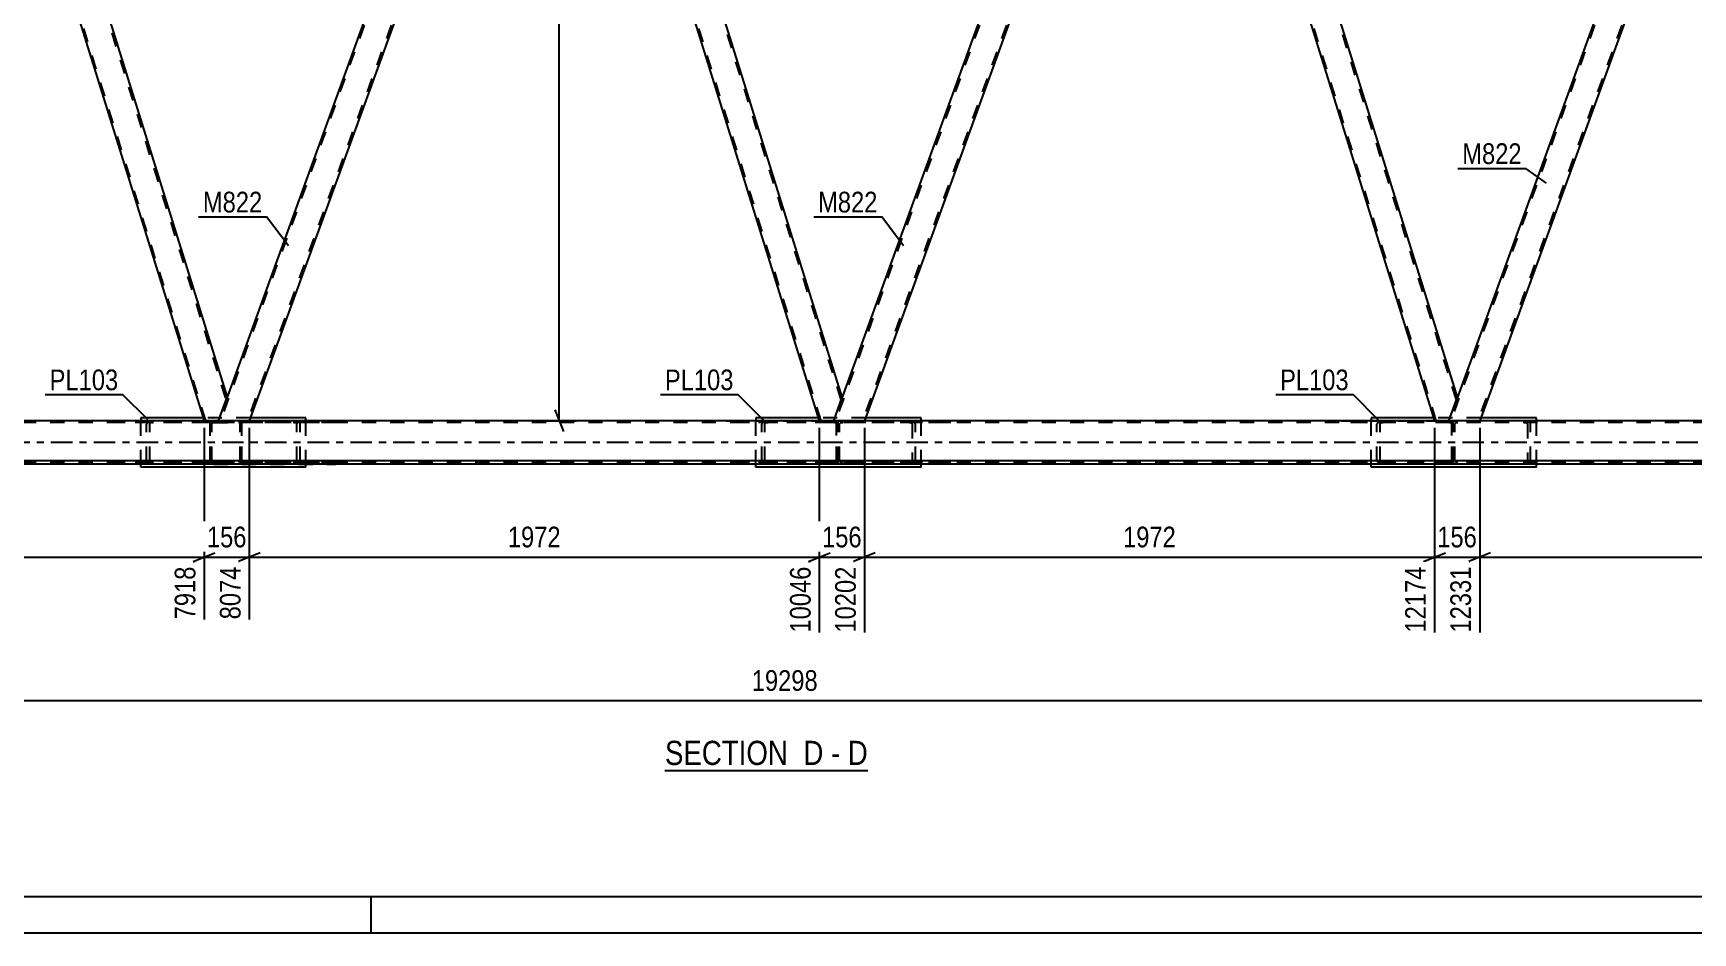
# Model space of a CAD drawing. Header units: millimetres. Extents: x -857 to 332, y -866 to -25.
# Drawn here: x -554.4 to -324.7, y -866.1 to -741.6 of the extents above; entities that cross this region are included whole.
import ezdxf

# ---------------------------------------------------------------- set-up
doc = ezdxf.new("R2010")
doc.units = ezdxf.units.MM
doc.linetypes.add('DXK_LINE_DOT2', pattern=[3.9198, 1.9599, -1.9599])
doc.linetypes.add('DXK_LINE_DOT3', pattern=[5.9187, 2.979, -0.9799, 0.9799, -0.9799])
doc.styles.add('Arial Narrow', font='ARIALN.TTF', dxfattribs={"height": 0.2})

# ---------------------------------------------------------------- blocks, each defined once
blk = doc.blocks.new('Unknown-570388934-1134')
at = {"color": 5, "linetype": 'Continuous'}
for p, q in [((-851.65, -861.05), (327.35, -861.05)), ((-507.65, -866.05), (-507.65, -861.05)), ((-856.65, -866.05), (332.35, -866.05))]:
    blk.add_line(p, q, dxfattribs=at)
blk = doc.blocks.new('Unknown-570388934-14 - 6647')
at = {"color": 6, "linetype": 'Continuous'}
blk.add_line((-466.98, -843.59), (-438.91, -843.59), dxfattribs=at)
at = {"color": 0, "linetype": 'Continuous'}
blk.add_wipeout([(-448.87, -842.84), (-448.87, -839.34), (-466.98, -839.34), (-466.98, -842.84)], dxfattribs=at)
at = {"color": 7, "linetype": 'Continuous', "style": 'Arial Narrow'}
blk.add_text('SECTION ', height=3.34, dxfattribs=at).set_placement((-466.98, -842.84))
at = {"color": 0, "linetype": 'Continuous'}
blk.add_wipeout([(-445.06, -842.84), (-445.06, -839.34), (-447.82, -839.34), (-447.82, -842.84)], dxfattribs=at)
at = {"color": 7, "linetype": 'Continuous', "style": 'Arial Narrow'}
blk.add_text('D', height=3.34, dxfattribs=at).set_placement((-447.82, -842.84))
at = {"color": 0, "linetype": 'Continuous'}
blk.add_wipeout([(-442.73, -842.84), (-442.73, -839.34), (-444.01, -839.34), (-444.01, -842.84)], dxfattribs=at)
at = {"color": 7, "linetype": 'Continuous', "style": 'Arial Narrow'}
blk.add_text('-', height=3.34, dxfattribs=at).set_placement((-444.01, -842.84))
at = {"color": 0, "linetype": 'Continuous'}
blk.add_wipeout([(-438.91, -842.84), (-438.91, -839.34), (-441.68, -839.34), (-441.68, -842.84)], dxfattribs=at)
at = {"color": 7, "linetype": 'Continuous', "style": 'Arial Narrow'}
blk.add_text('D', height=3.34, dxfattribs=at).set_placement((-441.68, -842.84))
blk = doc.blocks.new('Part-570388934-7159 - 6647')
at = {"color": 2, "linetype": 'Continuous'}
for p, q in [((-445.75, -794.83), (-454.39, -794.83)), ((-454.39, -794.83), (-454.39, -795.23)), ((-431.53, -794.83), (-439.23, -794.83)), ((-431.53, -795.23), (-431.53, -794.83)), ((-454.39, -801.63), (-454.39, -801.23)), ((-431.53, -801.63), (-431.53, -801.23)), ((-431.53, -801.63), (-454.39, -801.63))]:
    blk.add_line(p, q, dxfattribs=at)
at = {"color": 7, "linetype": 'DXK_LINE_DOT2'}
for p, q in [((-454.39, -801.23), (-454.39, -795.23)), ((-439.23, -794.83), (-445.75, -794.83)), ((-431.53, -801.23), (-431.53, -795.23))]:
    blk.add_line(p, q, dxfattribs=at)
blk = doc.blocks.new('Part-570388934-6711 - 6647')
at = {"color": 2, "linetype": 'Continuous'}
for p, q in [((-126.82, -795.23), (-804.16, -795.23)), ((-126.82, -801.23), (-804.16, -801.23))]:
    blk.add_line(p, q, dxfattribs=at)
at = {"color": 7, "linetype": 'DXK_LINE_DOT2'}
for p, q in [((-122.82, -795.47), (-804.16, -795.47)), ((-122.82, -800.99), (-804.16, -800.99))]:
    blk.add_line(p, q, dxfattribs=at)
at = {"color": 7, "linetype": 'DXK_LINE_DOT3'}
blk.add_line((-122.82, -798.23), (-804.16, -798.23), dxfattribs=at)
blk = doc.blocks.new('Part-570388934-6950 - 6647')
at = {"color": 7, "linetype": 'DXK_LINE_DOT2'}
for p, q in [((-399.33, -674.23), (-443.37, -795.23)), ((-395.59, -674.23), (-439.63, -795.23)), ((-395.33, -674.23), (-396.88, -678.48)), ((-442.45, -791.98), (-443.63, -795.23)), ((-439.37, -795.23), (-443.63, -795.23))]:
    blk.add_line(p, q, dxfattribs=at)
at = {"color": 2, "linetype": 'Continuous'}
for p, q in [((-399.59, -674.23), (-442.45, -791.98)), ((-399.59, -674.23), (-395.33, -674.23)), ((-396.88, -678.48), (-439.37, -795.23))]:
    blk.add_line(p, q, dxfattribs=at)
blk = doc.blocks.new('Part-570388934-6965 - 6647')
at = {"color": 2, "linetype": 'Continuous'}
for p, q in [((-480.47, -674.23), (-482.01, -678.48)), ((-479.15, -674.23), (-480.47, -674.23)), ((-442.45, -791.98), (-479.15, -674.23)), ((-482.01, -678.48), (-445.62, -795.23)), ((-443.63, -795.23), (-442.45, -791.98))]:
    blk.add_line(p, q, dxfattribs=at)
at = {"color": 7, "linetype": 'DXK_LINE_DOT2'}
for p, q in [((-442.58, -792.35), (-479.4, -674.23)), ((-445.37, -795.23), (-481.88, -678.11)), ((-442.45, -791.98), (-442.72, -792.72)), ((-445.62, -795.23), (-443.63, -795.23))]:
    blk.add_line(p, q, dxfattribs=at)
blk = doc.blocks.new('Part-570388934-6984 - 6647')
at = {"color": 2, "linetype": 'Continuous'}
for p, q in [((-395.33, -674.23), (-396.88, -678.48)), ((-394.01, -674.23), (-395.33, -674.23)), ((-357.31, -791.98), (-394.01, -674.23)), ((-396.88, -678.48), (-360.49, -795.23)), ((-358.49, -795.23), (-357.31, -791.98))]:
    blk.add_line(p, q, dxfattribs=at)
at = {"color": 7, "linetype": 'DXK_LINE_DOT2'}
for p, q in [((-357.45, -792.35), (-394.27, -674.23)), ((-360.24, -795.23), (-396.74, -678.11)), ((-357.31, -791.98), (-357.58, -792.72)), ((-360.49, -795.23), (-358.49, -795.23))]:
    blk.add_line(p, q, dxfattribs=at)
blk = doc.blocks.new('Part-570388934-6994 - 6647')
at = {"color": 2, "linetype": 'Continuous'}
for p, q in [((-360.61, -794.83), (-369.25, -794.83)), ((-369.25, -794.83), (-369.25, -795.23)), ((-346.39, -794.83), (-354.09, -794.83)), ((-346.39, -795.23), (-346.39, -794.83)), ((-369.25, -801.63), (-369.25, -801.23)), ((-346.39, -801.63), (-346.39, -801.23)), ((-346.39, -801.63), (-369.25, -801.63))]:
    blk.add_line(p, q, dxfattribs=at)
at = {"color": 7, "linetype": 'DXK_LINE_DOT2'}
for p, q in [((-369.25, -801.23), (-369.25, -795.23)), ((-354.09, -794.83), (-360.61, -794.83)), ((-346.39, -801.23), (-346.39, -795.23))]:
    blk.add_line(p, q, dxfattribs=at)
blk = doc.blocks.new('Part-570388934-7012 - 6647')
at = {"color": 7, "linetype": 'DXK_LINE_DOT2'}
for p, q in [((-484.47, -674.23), (-528.51, -795.23)), ((-480.72, -674.23), (-524.76, -795.23)), ((-480.47, -674.23), (-482.01, -678.48)), ((-527.58, -791.98), (-528.76, -795.23)), ((-524.51, -795.23), (-528.76, -795.23))]:
    blk.add_line(p, q, dxfattribs=at)
at = {"color": 2, "linetype": 'Continuous'}
for p, q in [((-484.72, -674.23), (-527.58, -791.98)), ((-484.72, -674.23), (-480.47, -674.23)), ((-482.01, -678.48), (-524.51, -795.23))]:
    blk.add_line(p, q, dxfattribs=at)
blk = doc.blocks.new('Part-570388934-7034 - 6647')
at = {"color": 7, "linetype": 'DXK_LINE_DOT2'}
for p, q in [((-358.05, -795.52), (-358.11, -795.71)), ((-358.11, -800.75), (-358.11, -795.71)), ((-357.68, -795.71), (-357.64, -795.62)), ((-357.68, -800.75), (-357.68, -795.71)), ((-357.24, -795.23), (-357.57, -795.26)), ((-357.41, -795.49), (-357.24, -795.47)), ((-342.3, -795.23), (-357.24, -795.23)), ((-342.3, -795.47), (-357.24, -795.47)), ((-347.73, -795.26), (-348.07, -795.23)), ((-348.07, -795.47), (-347.9, -795.49)), ((-347.66, -795.62), (-347.63, -795.71)), ((-347.63, -795.71), (-347.63, -800.75)), ((-347.19, -795.71), (-347.26, -795.52)), ((-347.19, -800.75), (-347.19, -795.71)), ((-358.11, -800.75), (-358.05, -800.93)), ((-357.64, -800.84), (-357.68, -800.75)), ((-357.57, -801.19), (-357.24, -801.23)), ((-357.24, -800.99), (-357.41, -800.97)), ((-342.3, -800.99), (-357.24, -800.99)), ((-342.3, -801.23), (-357.24, -801.23)), ((-347.9, -800.97), (-348.07, -800.99)), ((-348.07, -801.23), (-347.73, -801.19)), ((-347.63, -800.75), (-347.66, -800.84)), ((-347.26, -800.93), (-347.19, -800.75))]:
    blk.add_line(p, q, dxfattribs=at)
for centre, radius, start, end in [((-357.44, -796.07), 0.817, 99.5183, 138.064), ((-357.34, -795.89), 0.409, 99.5183, 138.064), ((-347.97, -795.89), 0.409, 41.9361, 80.4818), ((-347.87, -796.07), 0.817, 41.9361, 80.4818), ((-357.44, -800.38), 0.817, 221.9361, 260.4818), ((-357.34, -800.57), 0.409, 221.9361, 260.4818), ((-347.97, -800.57), 0.409, 279.5183, 318.064), ((-347.87, -800.38), 0.817, 279.5183, 318.064)]:
    blk.add_arc(centre, radius, start, end, dxfattribs=at)
blk = doc.blocks.new('Part-570388934-7040 - 6647')
at = {"color": 7, "linetype": 'DXK_LINE_DOT2'}
for p, q in [((-314.2, -674.23), (-358.24, -795.23)), ((-310.45, -674.23), (-354.49, -795.23)), ((-310.2, -674.23), (-311.74, -678.48)), ((-357.31, -791.98), (-358.49, -795.23)), ((-354.24, -795.23), (-358.49, -795.23))]:
    blk.add_line(p, q, dxfattribs=at)
at = {"color": 2, "linetype": 'Continuous'}
for p, q in [((-314.45, -674.23), (-357.31, -791.98)), ((-314.45, -674.23), (-310.2, -674.23)), ((-311.74, -678.48), (-354.24, -795.23))]:
    blk.add_line(p, q, dxfattribs=at)
blk = doc.blocks.new('Part-570388934-7047 - 6647')
at = {"color": 2, "linetype": 'Continuous'}
for p, q in [((-565.6, -674.23), (-567.15, -678.48)), ((-564.28, -674.23), (-565.6, -674.23)), ((-564.28, -674.23), (-527.58, -791.98)), ((-567.15, -678.48), (-530.76, -795.23)), ((-528.76, -795.23), (-527.58, -791.98))]:
    blk.add_line(p, q, dxfattribs=at)
at = {"color": 7, "linetype": 'DXK_LINE_DOT2'}
for p, q in [((-564.53, -674.23), (-527.72, -792.35)), ((-530.51, -795.23), (-567.01, -678.11)), ((-527.58, -791.98), (-527.85, -792.72)), ((-530.76, -795.23), (-528.76, -795.23))]:
    blk.add_line(p, q, dxfattribs=at)
blk = doc.blocks.new('Part-570388934-7049 - 6647')
at = {"color": 7, "linetype": 'DXK_LINE_DOT2'}
for p, q in [((-373.34, -795.23), (-358.41, -795.23)), ((-358.41, -795.47), (-373.34, -795.47)), ((-368.39, -795.52), (-368.45, -795.71)), ((-368.45, -800.75), (-368.45, -795.71)), ((-368.02, -795.71), (-367.98, -795.62)), ((-368.02, -800.75), (-368.02, -795.71)), ((-367.58, -795.23), (-367.91, -795.26)), ((-367.75, -795.49), (-367.58, -795.47)), ((-358.41, -795.23), (-358.11, -795.26)), ((-358.41, -795.47), (-358.24, -795.49)), ((-358.24, -795.49), (-358.1, -795.54)), ((-358.11, -801.19), (-358.11, -795.26)), ((-358.09, -795.26), (-358.11, -795.26)), ((-358.1, -800.92), (-358.1, -795.54)), ((-358.1, -795.54), (-358.06, -795.62)), ((-357.95, -795.37), (-358.09, -795.26)), ((-358.06, -795.62), (-358.04, -795.71)), ((-358.04, -800.75), (-358.04, -795.71)), ((-357.86, -795.52), (-357.95, -795.37)), ((-357.82, -795.71), (-357.86, -795.52)), ((-357.82, -800.75), (-357.82, -795.71)), ((-358.41, -800.99), (-373.34, -800.99)), ((-358.41, -801.23), (-373.34, -801.23)), ((-368.45, -800.75), (-368.39, -800.93)), ((-367.98, -800.84), (-368.02, -800.75)), ((-367.91, -801.19), (-367.58, -801.23)), ((-367.58, -800.99), (-367.75, -800.97)), ((-358.24, -800.97), (-358.41, -800.99)), ((-358.41, -801.23), (-358.11, -801.19)), ((-358.1, -800.92), (-358.24, -800.97)), ((-358.11, -801.19), (-358.09, -801.19)), ((-358.06, -800.84), (-358.1, -800.92)), ((-358.09, -801.19), (-357.95, -801.09)), ((-358.04, -800.75), (-358.06, -800.84)), ((-357.95, -801.09), (-357.86, -800.93)), ((-357.86, -800.93), (-357.82, -800.75))]:
    blk.add_line(p, q, dxfattribs=at)
for centre, radius, start, end in [((-367.78, -796.07), 0.817, 99.5183, 138.064), ((-367.68, -795.89), 0.409, 99.5183, 138.064), ((-367.78, -800.38), 0.817, 221.9361, 260.4818), ((-367.68, -800.57), 0.409, 221.9361, 260.4818)]:
    blk.add_arc(centre, radius, start, end, dxfattribs=at)
blk = doc.blocks.new('Part-570388934-7066 - 6647')
at = {"color": 7, "linetype": 'DXK_LINE_DOT2'}
for p, q in [((-443.18, -795.52), (-443.25, -795.71)), ((-443.25, -800.75), (-443.25, -795.71)), ((-442.81, -795.71), (-442.78, -795.62)), ((-442.81, -800.75), (-442.81, -795.71)), ((-442.37, -795.23), (-442.71, -795.26)), ((-442.54, -795.49), (-442.37, -795.47)), ((-427.44, -795.23), (-442.37, -795.23)), ((-427.44, -795.47), (-442.37, -795.47)), ((-432.87, -795.26), (-433.2, -795.23)), ((-433.2, -795.47), (-433.03, -795.49)), ((-432.8, -795.62), (-432.77, -795.71)), ((-432.77, -795.71), (-432.77, -800.75)), ((-432.33, -795.71), (-432.39, -795.52)), ((-432.33, -800.75), (-432.33, -795.71)), ((-443.25, -800.75), (-443.18, -800.93)), ((-442.78, -800.84), (-442.81, -800.75)), ((-442.71, -801.19), (-442.37, -801.23)), ((-442.37, -800.99), (-442.54, -800.97)), ((-427.44, -800.99), (-442.37, -800.99)), ((-427.44, -801.23), (-442.37, -801.23)), ((-433.03, -800.97), (-433.2, -800.99)), ((-433.2, -801.23), (-432.87, -801.19)), ((-432.77, -800.75), (-432.8, -800.84)), ((-432.39, -800.93), (-432.33, -800.75))]:
    blk.add_line(p, q, dxfattribs=at)
for centre, radius, start, end in [((-442.57, -796.07), 0.817, 99.5183, 138.064), ((-442.47, -795.89), 0.409, 99.5183, 138.064), ((-433.1, -795.89), 0.409, 41.9361, 80.4818), ((-433, -796.07), 0.817, 41.9361, 80.4818), ((-442.57, -800.38), 0.817, 221.9361, 260.4818), ((-442.47, -800.57), 0.409, 221.9361, 260.4818), ((-433.1, -800.57), 0.409, 279.5183, 318.064), ((-433, -800.38), 0.817, 279.5183, 318.064)]:
    blk.add_arc(centre, radius, start, end, dxfattribs=at)
blk = doc.blocks.new('Part-570388934-7069 - 6647')
at = {"color": 7, "linetype": 'DXK_LINE_DOT2'}
for p, q in [((-529.88, -795.53), (-529.92, -795.71)), ((-529.92, -800.75), (-529.92, -795.71)), ((-529.68, -795.71), (-529.66, -795.62)), ((-529.68, -800.75), (-529.68, -795.71)), ((-529.66, -795.62), (-529.61, -795.54)), ((-529.44, -795.23), (-529.62, -795.27)), ((-529.61, -795.54), (-529.53, -795.49)), ((-529.53, -795.49), (-529.44, -795.47)), ((-529.44, -795.23), (-526, -795.23)), ((-529.44, -795.47), (-526, -795.47)), ((-525.81, -795.27), (-526, -795.23)), ((-526, -795.47), (-525.9, -795.49)), ((-525.9, -795.49), (-525.83, -795.54)), ((-525.83, -795.54), (-525.77, -795.62)), ((-525.77, -795.62), (-525.76, -795.71)), ((-525.76, -800.75), (-525.76, -795.71)), ((-525.52, -795.71), (-525.55, -795.53)), ((-525.52, -800.75), (-525.52, -795.71)), ((-529.92, -800.75), (-529.88, -800.94)), ((-529.66, -800.84), (-529.68, -800.75)), ((-529.61, -800.92), (-529.66, -800.84)), ((-529.62, -801.2), (-529.44, -801.23)), ((-529.53, -800.97), (-529.61, -800.92)), ((-529.44, -800.99), (-529.53, -800.97)), ((-529.44, -800.99), (-526, -800.99)), ((-529.44, -801.23), (-526, -801.23)), ((-525.9, -800.97), (-526, -800.99)), ((-526, -801.23), (-525.81, -801.2)), ((-525.83, -800.92), (-525.9, -800.97)), ((-525.77, -800.84), (-525.83, -800.92)), ((-525.76, -800.75), (-525.77, -800.84)), ((-525.55, -800.94), (-525.52, -800.75))]:
    blk.add_line(p, q, dxfattribs=at)
for centre, start, end in [((-529.44, -795.71), 112.5001, 157.5001), ((-526, -795.71), 22.5001, 67.5001), ((-529.44, -800.75), 202.5001, 247.5001), ((-526, -800.75), 292.5001, 337.5001)]:
    blk.add_arc(centre, 0.48, start, end, dxfattribs=at)
blk = doc.blocks.new('Part-570388934-7154 - 6647')
at = {"color": 2, "linetype": 'Continuous'}
for p, q in [((-530.88, -794.83), (-539.52, -794.83)), ((-539.52, -794.83), (-539.52, -795.23)), ((-516.66, -794.83), (-524.36, -794.83)), ((-516.66, -795.23), (-516.66, -794.83)), ((-539.52, -801.63), (-539.52, -801.23)), ((-516.66, -801.63), (-516.66, -801.23)), ((-516.66, -801.63), (-539.52, -801.63))]:
    blk.add_line(p, q, dxfattribs=at)
at = {"color": 7, "linetype": 'DXK_LINE_DOT2'}
for p, q in [((-539.52, -801.23), (-539.52, -795.23)), ((-524.36, -794.83), (-530.88, -794.83)), ((-516.66, -801.23), (-516.66, -795.23))]:
    blk.add_line(p, q, dxfattribs=at)
blk = doc.blocks.new('Part-570388934-7213 - 6647')
at = {"color": 7, "linetype": 'DXK_LINE_DOT2'}
for p, q in [((-543.61, -795.23), (-529.92, -795.23)), ((-529.92, -795.47), (-543.61, -795.47)), ((-538.65, -795.52), (-538.72, -795.71)), ((-538.72, -800.75), (-538.72, -795.71)), ((-538.28, -795.71), (-538.25, -795.62)), ((-538.28, -800.75), (-538.28, -795.71)), ((-537.85, -795.23), (-538.18, -795.26)), ((-538.01, -795.49), (-537.85, -795.47)), ((-529.92, -801.23), (-529.92, -795.23)), ((-529.92, -800.99), (-543.61, -800.99)), ((-529.92, -801.23), (-543.61, -801.23)), ((-538.72, -800.75), (-538.65, -800.93)), ((-538.25, -800.84), (-538.28, -800.75)), ((-538.18, -801.19), (-537.85, -801.23)), ((-537.85, -800.99), (-538.01, -800.97))]:
    blk.add_line(p, q, dxfattribs=at)
for centre, radius, start, end in [((-538.05, -796.07), 0.817, 99.5183, 138.064), ((-537.95, -795.89), 0.409, 99.5183, 138.064), ((-538.05, -800.38), 0.817, 221.9361, 260.4818), ((-537.95, -800.57), 0.409, 221.9361, 260.4818)]:
    blk.add_arc(centre, radius, start, end, dxfattribs=at)
blk = doc.blocks.new('Part-570388934-7214 - 6647')
at = {"color": 7, "linetype": 'DXK_LINE_DOT2'}
for p, q in [((-458.48, -795.23), (-443.54, -795.23)), ((-443.54, -795.47), (-458.48, -795.47)), ((-453.52, -795.52), (-453.59, -795.71)), ((-453.59, -800.75), (-453.59, -795.71)), ((-453.15, -795.71), (-453.12, -795.62)), ((-453.15, -800.75), (-453.15, -795.71)), ((-452.71, -795.23), (-453.05, -795.26)), ((-452.88, -795.49), (-452.71, -795.47)), ((-443.54, -795.23), (-443.25, -795.26)), ((-443.54, -795.47), (-443.38, -795.49)), ((-443.38, -795.49), (-443.23, -795.54)), ((-443.25, -801.19), (-443.25, -795.26)), ((-443.23, -795.26), (-443.25, -795.26)), ((-443.09, -795.37), (-443.23, -795.26)), ((-443.23, -800.92), (-443.23, -795.54)), ((-443.23, -795.54), (-443.19, -795.62)), ((-443.19, -795.62), (-443.18, -795.71)), ((-443.18, -800.75), (-443.18, -795.71)), ((-442.99, -795.52), (-443.09, -795.37)), ((-442.96, -795.71), (-442.99, -795.52)), ((-442.96, -800.75), (-442.96, -795.71)), ((-443.54, -800.99), (-458.48, -800.99)), ((-443.54, -801.23), (-458.48, -801.23)), ((-453.59, -800.75), (-453.52, -800.93)), ((-453.12, -800.84), (-453.15, -800.75)), ((-453.05, -801.19), (-452.71, -801.23)), ((-452.71, -800.99), (-452.88, -800.97)), ((-443.38, -800.97), (-443.54, -800.99)), ((-443.54, -801.23), (-443.25, -801.19)), ((-443.23, -800.92), (-443.38, -800.97)), ((-443.25, -801.19), (-443.23, -801.19)), ((-443.19, -800.84), (-443.23, -800.92)), ((-443.23, -801.19), (-443.09, -801.09)), ((-443.18, -800.75), (-443.19, -800.84)), ((-443.09, -801.09), (-442.99, -800.93)), ((-442.99, -800.93), (-442.96, -800.75))]:
    blk.add_line(p, q, dxfattribs=at)
for centre, radius, start, end in [((-452.91, -796.07), 0.817, 99.5183, 138.064), ((-452.81, -795.89), 0.409, 99.5183, 138.064), ((-452.91, -800.38), 0.817, 221.9361, 260.4818), ((-452.81, -800.57), 0.409, 221.9361, 260.4818)]:
    blk.add_arc(centre, radius, start, end, dxfattribs=at)
blk = doc.blocks.new('Part-570388934-7219 - 6647')
at = {"color": 7, "linetype": 'DXK_LINE_DOT2'}
for p, q in [((-525.52, -801.23), (-525.52, -795.23)), ((-512.57, -795.23), (-525.52, -795.23)), ((-512.57, -795.47), (-525.52, -795.47)), ((-518, -795.26), (-518.34, -795.23)), ((-518.34, -795.47), (-518.17, -795.49)), ((-517.93, -795.62), (-517.9, -795.71)), ((-517.9, -800.75), (-517.9, -795.71)), ((-517.46, -795.71), (-517.53, -795.52)), ((-517.46, -800.75), (-517.46, -795.71)), ((-512.57, -800.99), (-525.52, -800.99)), ((-525.52, -801.23), (-512.57, -801.23)), ((-518.17, -800.97), (-518.34, -800.99)), ((-518.34, -801.23), (-518, -801.19)), ((-517.9, -800.75), (-517.93, -800.84)), ((-517.53, -800.93), (-517.46, -800.75))]:
    blk.add_line(p, q, dxfattribs=at)
for centre, radius, start, end in [((-518.24, -795.89), 0.409, 41.9361, 80.4818), ((-518.14, -796.07), 0.817, 41.9361, 80.4818), ((-518.24, -800.57), 0.409, 279.5183, 318.064), ((-518.14, -800.38), 0.817, 279.5183, 318.064)]:
    blk.add_arc(centre, radius, start, end, dxfattribs=at)
blk = doc.blocks.new('StraightDimension-570388934-7402 - 6647')
at = {"color": 7, "linetype": 'Continuous'}
for p, q in [((-481.63, -795.23), (-481.63, -674.23)), ((-482.23, -793.73), (-481.03, -796.73)), ((-484.14, -795.23), (-479.23, -795.23))]:
    blk.add_line(p, q, dxfattribs=at)
blk = doc.blocks.new('StraightDimension-570388934-7593 - 6647')
at = {"color": 7, "linetype": 'Continuous'}
for p, q in [((-360.49, -796.23), (-360.49, -824.53)), ((-354.24, -796.23), (-354.24, -824.53)), ((-361.99, -814.69), (-358.99, -813.49)), ((-360.49, -814.09), (-354.24, -814.09)), ((-352.74, -813.49), (-355.74, -814.69))]:
    blk.add_line(p, q, dxfattribs=at)
at = {"color": 0}
blk.add_wipeout([(-354.02, -813.34), (-354.02, -809.14), (-360.71, -809.14), (-360.71, -813.34)], dxfattribs=at)
at = {"color": 0, "linetype": 'Continuous'}
blk.add_wipeout([(-354.84, -814.79), (-359.04, -814.79), (-359.04, -825.13), (-354.84, -825.13)], dxfattribs=at)
at = {"color": 3, "style": 'Arial Narrow'}
blk.add_text('156', height=2.863, dxfattribs=at).set_placement((-360.11, -812.74))
at = {"color": 3, "linetype": 'Continuous', "style": 'Arial Narrow'}
blk.add_text('12331', height=2.863, rotation=90.0002, dxfattribs=at).set_placement((-355.44, -824.53))
blk = doc.blocks.new('StraightDimension-570388934-7389 - 6647')
at = {"color": 7, "linetype": 'Continuous'}
blk.add_line((-817.06, -833.94), (-83.75, -833.94), dxfattribs=at)
at = {"color": 0}
blk.add_wipeout([(-445.23, -833.19), (-445.23, -828.99), (-455.57, -828.99), (-455.57, -833.19)], dxfattribs=at)
at = {"color": 3, "style": 'Arial Narrow'}
blk.add_text('19298', height=2.863, dxfattribs=at).set_placement((-454.97, -832.59))
blk = doc.blocks.new('StraightDimension-570388934-7498 - 6647')
at = {"color": 7, "linetype": 'Continuous'}
for p, q in [((-609.64, -796.23), (-609.64, -822.7)), ((-530.76, -796.23), (-530.76, -822.7)), ((-608.14, -813.49), (-611.14, -814.69)), ((-609.64, -814.09), (-530.76, -814.09)), ((-532.26, -814.69), (-529.26, -813.49))]:
    blk.add_line(p, q, dxfattribs=at)
at = {"color": 0}
blk.add_wipeout([(-565.94, -813.34), (-565.94, -809.14), (-574.45, -809.14), (-574.45, -813.34)], dxfattribs=at)
at = {"color": 0, "linetype": 'Continuous'}
blk.add_wipeout([(-531.36, -814.79), (-535.56, -814.79), (-535.56, -823.3), (-531.36, -823.3)], dxfattribs=at)
at = {"color": 3, "style": 'Arial Narrow'}
blk.add_text('1972', height=2.863, dxfattribs=at).set_placement((-573.85, -812.74))
at = {"color": 3, "linetype": 'Continuous', "style": 'Arial Narrow'}
blk.add_text('7918', height=2.863, rotation=90.0002, dxfattribs=at).set_placement((-531.96, -822.7))
blk = doc.blocks.new('StraightDimension-570388934-7517 - 6647')
at = {"color": 7, "linetype": 'Continuous'}
for p, q in [((-530.76, -796.23), (-530.76, -822.7)), ((-524.51, -796.23), (-524.51, -822.7)), ((-532.26, -814.69), (-529.26, -813.49)), ((-530.76, -814.09), (-524.51, -814.09)), ((-523.01, -813.49), (-526.01, -814.69))]:
    blk.add_line(p, q, dxfattribs=at)
at = {"color": 0}
blk.add_wipeout([(-524.29, -813.34), (-524.29, -809.14), (-530.97, -809.14), (-530.97, -813.34)], dxfattribs=at)
at = {"color": 0, "linetype": 'Continuous'}
blk.add_wipeout([(-525.11, -814.79), (-529.31, -814.79), (-529.31, -823.3), (-525.11, -823.3)], dxfattribs=at)
at = {"color": 3, "style": 'Arial Narrow'}
blk.add_text('156', height=2.863, dxfattribs=at).set_placement((-530.37, -812.74))
at = {"color": 3, "linetype": 'Continuous', "style": 'Arial Narrow'}
blk.add_text('8074', height=2.863, rotation=90.0002, dxfattribs=at).set_placement((-525.71, -822.7))
blk = doc.blocks.new('StraightDimension-570388934-7536 - 6647')
at = {"color": 7, "linetype": 'Continuous'}
for p, q in [((-524.51, -796.23), (-524.51, -822.7)), ((-445.62, -796.23), (-445.62, -824.53)), ((-523.01, -813.49), (-526.01, -814.69)), ((-524.51, -814.09), (-445.62, -814.09)), ((-447.12, -814.69), (-444.12, -813.49))]:
    blk.add_line(p, q, dxfattribs=at)
at = {"color": 0}
blk.add_wipeout([(-480.81, -813.34), (-480.81, -809.14), (-489.32, -809.14), (-489.32, -813.34)], dxfattribs=at)
at = {"color": 0, "linetype": 'Continuous'}
blk.add_wipeout([(-446.22, -814.79), (-450.42, -814.79), (-450.42, -825.13), (-446.22, -825.13)], dxfattribs=at)
at = {"color": 3, "style": 'Arial Narrow'}
blk.add_text('1972', height=2.863, dxfattribs=at).set_placement((-488.72, -812.74))
at = {"color": 3, "linetype": 'Continuous', "style": 'Arial Narrow'}
blk.add_text('10046', height=2.863, rotation=90.0002, dxfattribs=at).set_placement((-446.82, -824.53))
blk = doc.blocks.new('StraightDimension-570388934-7555 - 6647')
at = {"color": 7, "linetype": 'Continuous'}
for p, q in [((-445.62, -796.23), (-445.62, -824.53)), ((-439.37, -796.23), (-439.37, -824.53)), ((-447.12, -814.69), (-444.12, -813.49)), ((-445.62, -814.09), (-439.37, -814.09)), ((-437.87, -813.49), (-440.87, -814.69))]:
    blk.add_line(p, q, dxfattribs=at)
at = {"color": 0}
blk.add_wipeout([(-439.16, -813.34), (-439.16, -809.14), (-445.84, -809.14), (-445.84, -813.34)], dxfattribs=at)
at = {"color": 0, "linetype": 'Continuous'}
blk.add_wipeout([(-439.97, -814.79), (-444.17, -814.79), (-444.17, -825.13), (-439.97, -825.13)], dxfattribs=at)
at = {"color": 3, "style": 'Arial Narrow'}
blk.add_text('156', height=2.863, dxfattribs=at).set_placement((-445.24, -812.74))
at = {"color": 3, "linetype": 'Continuous', "style": 'Arial Narrow'}
blk.add_text('10202', height=2.863, rotation=90.0002, dxfattribs=at).set_placement((-440.57, -824.53))
blk = doc.blocks.new('StraightDimension-570388934-7574 - 6647')
at = {"color": 7, "linetype": 'Continuous'}
for p, q in [((-439.37, -796.23), (-439.37, -824.53)), ((-360.49, -796.23), (-360.49, -824.53)), ((-437.87, -813.49), (-440.87, -814.69)), ((-439.37, -814.09), (-360.49, -814.09)), ((-361.99, -814.69), (-358.99, -813.49))]:
    blk.add_line(p, q, dxfattribs=at)
at = {"color": 0}
blk.add_wipeout([(-395.67, -813.34), (-395.67, -809.14), (-404.19, -809.14), (-404.19, -813.34)], dxfattribs=at)
at = {"color": 0, "linetype": 'Continuous'}
blk.add_wipeout([(-361.09, -814.79), (-365.29, -814.79), (-365.29, -825.13), (-361.09, -825.13)], dxfattribs=at)
at = {"color": 3, "style": 'Arial Narrow'}
blk.add_text('1972', height=2.863, dxfattribs=at).set_placement((-403.59, -812.74))
at = {"color": 3, "linetype": 'Continuous', "style": 'Arial Narrow'}
blk.add_text('12174', height=2.863, rotation=90.0002, dxfattribs=at).set_placement((-361.69, -824.53))
blk = doc.blocks.new('StraightDimension-570388934-7612 - 6647')
at = {"color": 7, "linetype": 'Continuous'}
for p, q in [((-354.24, -796.23), (-354.24, -824.53)), ((-275.35, -796.23), (-275.35, -824.53)), ((-352.74, -813.49), (-355.74, -814.69)), ((-354.24, -814.09), (-275.35, -814.09)), ((-276.85, -814.69), (-273.85, -813.49))]:
    blk.add_line(p, q, dxfattribs=at)
at = {"color": 0}
blk.add_wipeout([(-310.54, -813.34), (-310.54, -809.14), (-319.05, -809.14), (-319.05, -813.34)], dxfattribs=at)
at = {"color": 0, "linetype": 'Continuous'}
blk.add_wipeout([(-275.95, -814.79), (-280.15, -814.79), (-280.15, -825.13), (-275.95, -825.13)], dxfattribs=at)
at = {"color": 3, "style": 'Arial Narrow'}
blk.add_text('1972', height=2.863, dxfattribs=at).set_placement((-318.45, -812.74))
at = {"color": 3, "linetype": 'Continuous', "style": 'Arial Narrow'}
blk.add_text('14303', height=2.863, rotation=90.0002, dxfattribs=at).set_placement((-276.55, -824.53))
blk = doc.blocks.new('StraightDimension-570388934-8194 - 6647')
at = {"color": 7, "linetype": 'Continuous'}
blk.add_line((-718.63, -800.71), (-206.91, -800.71), dxfattribs=at)
blk = doc.blocks.new('Mark-570388934-6990 - 6647')
at = {"color": 0}
blk.add_wipeout([(-372.36, -791.01), (-372.36, -788.01), (-381.86, -788.01), (-381.86, -791.01)], dxfattribs=at)
blk.add_wipeout([(-372.36, -791.01), (-372.36, -788.01), (-381.86, -788.01), (-381.86, -791.01)], dxfattribs=at)
at = {"color": 30, "linetype": 'Continuous'}
for p in [(-382.46, -791.61), (-368.22, -795.15)]:
    blk.add_line(p, (-371.76, -791.61), dxfattribs=at)
at = {"color": 3, "style": 'Arial Narrow'}
blk.add_text('PL103', height=2.863, dxfattribs=at).set_placement((-381.86, -791.01))
blk = doc.blocks.new('Mark-570388934-6946 - 6647')
at = {"color": 0}
blk.add_wipeout([(-437.57, -766.42), (-437.57, -763.42), (-445.79, -763.42), (-445.79, -766.42)], dxfattribs=at)
blk.add_wipeout([(-437.57, -766.42), (-437.57, -763.42), (-445.79, -763.42), (-445.79, -766.42)], dxfattribs=at)
at = {"color": 30, "linetype": 'Continuous'}
for p in [(-446.39, -767.02), (-433.96, -771.02)]:
    blk.add_line(p, (-436.97, -767.02), dxfattribs=at)
at = {"color": 3, "style": 'Arial Narrow'}
blk.add_text('M822', height=2.863, dxfattribs=at).set_placement((-445.79, -766.42))
blk = doc.blocks.new('Mark-570388934-7008 - 6647')
at = {"color": 0}
blk.add_wipeout([(-522.7, -766.42), (-522.7, -763.42), (-530.92, -763.42), (-530.92, -766.42)], dxfattribs=at)
blk.add_wipeout([(-522.7, -766.42), (-522.7, -763.42), (-530.92, -763.42), (-530.92, -766.42)], dxfattribs=at)
at = {"color": 30, "linetype": 'Continuous'}
for p in [(-531.52, -767.02), (-519.09, -771.02)]:
    blk.add_line(p, (-522.1, -767.02), dxfattribs=at)
at = {"color": 3, "style": 'Arial Narrow'}
blk.add_text('M822', height=2.863, dxfattribs=at).set_placement((-530.92, -766.42))
blk = doc.blocks.new('Mark-570388934-7036 - 6647')
at = {"color": 0}
blk.add_wipeout([(-348.43, -759.72), (-348.43, -756.72), (-356.65, -756.72), (-356.65, -759.72)], dxfattribs=at)
blk.add_wipeout([(-348.43, -759.72), (-348.43, -756.72), (-356.65, -756.72), (-356.65, -759.72)], dxfattribs=at)
at = {"color": 30, "linetype": 'Continuous'}
for p in [(-357.25, -760.32), (-344.98, -762.37)]:
    blk.add_line(p, (-347.83, -760.32), dxfattribs=at)
at = {"color": 3, "style": 'Arial Narrow'}
blk.add_text('M822', height=2.863, dxfattribs=at).set_placement((-356.65, -759.72))
blk = doc.blocks.new('Mark-570388934-7150 - 6647')
at = {"color": 0}
blk.add_wipeout([(-542.63, -791.01), (-542.63, -788.01), (-552.13, -788.01), (-552.13, -791.01)], dxfattribs=at)
blk.add_wipeout([(-542.63, -791.01), (-542.63, -788.01), (-552.13, -788.01), (-552.13, -791.01)], dxfattribs=at)
at = {"color": 30, "linetype": 'Continuous'}
for p in [(-552.73, -791.61), (-538.56, -795.05)]:
    blk.add_line(p, (-542.03, -791.61), dxfattribs=at)
at = {"color": 3, "style": 'Arial Narrow'}
blk.add_text('PL103', height=2.863, dxfattribs=at).set_placement((-552.13, -791.01))
blk = doc.blocks.new('Mark-570388934-7155 - 6647')
at = {"color": 0}
blk.add_wipeout([(-457.49, -791.01), (-457.49, -788.01), (-466.99, -788.01), (-466.99, -791.01)], dxfattribs=at)
blk.add_wipeout([(-457.49, -791.01), (-457.49, -788.01), (-466.99, -788.01), (-466.99, -791.01)], dxfattribs=at)
at = {"color": 30, "linetype": 'Continuous'}
for p in [(-467.59, -791.61), (-453.35, -795.15)]:
    blk.add_line(p, (-456.89, -791.61), dxfattribs=at)
at = {"color": 3, "style": 'Arial Narrow'}
blk.add_text('PL103', height=2.863, dxfattribs=at).set_placement((-466.99, -791.01))

msp = doc.modelspace()

# ---------------------------------------------------------------- block references
for name in ['Unknown-570388934-1134', 'Part-570388934-7047 - 6647', 'Part-570388934-7012 - 6647', 'Part-570388934-6965 - 6647', 'Part-570388934-6950 - 6647', 'Part-570388934-6984 - 6647', 'Part-570388934-7040 - 6647', 'Part-570388934-6711 - 6647', 'Part-570388934-7213 - 6647', 'Part-570388934-7154 - 6647', 'Part-570388934-7069 - 6647', 'Part-570388934-7219 - 6647', 'Part-570388934-7214 - 6647', 'Part-570388934-7159 - 6647', 'Part-570388934-7066 - 6647', 'Part-570388934-7049 - 6647', 'Part-570388934-6994 - 6647', 'Part-570388934-7034 - 6647']:
    msp.add_blockref(name, (0, 0))

# ---------------------------------------------------------------- next in the draw order: block references
for name in ['StraightDimension-570388934-7402 - 6647', 'Unknown-570388934-14 - 6647']:
    msp.add_blockref(name, (0, 0))

# ---------------------------------------------------------------- next in the draw order: block references
msp.add_blockref('StraightDimension-570388934-7593 - 6647', (0, 0))

# ---------------------------------------------------------------- next in the draw order: block references
msp.add_blockref('StraightDimension-570388934-7389 - 6647', (0, 0))

# ---------------------------------------------------------------- next in the draw order: block references
for name in ['Mark-570388934-7036 - 6647', 'Mark-570388934-7008 - 6647', 'Mark-570388934-6946 - 6647', 'Mark-570388934-7150 - 6647', 'StraightDimension-570388934-7498 - 6647', 'StraightDimension-570388934-7612 - 6647']:
    msp.add_blockref(name, (0, 0))

# ---------------------------------------------------------------- next in the draw order: block references
msp.add_blockref('StraightDimension-570388934-7517 - 6647', (0, 0))

# ---------------------------------------------------------------- next in the draw order: block references
msp.add_blockref('StraightDimension-570388934-7536 - 6647', (0, 0))

# ---------------------------------------------------------------- next in the draw order: block references
for name in ['Mark-570388934-7155 - 6647', 'StraightDimension-570388934-7555 - 6647']:
    msp.add_blockref(name, (0, 0))

# ---------------------------------------------------------------- next in the draw order: block references
msp.add_blockref('StraightDimension-570388934-7574 - 6647', (0, 0))

# ---------------------------------------------------------------- next in the draw order: block references
for name in ['Mark-570388934-6990 - 6647', 'StraightDimension-570388934-8194 - 6647']:
    msp.add_blockref(name, (0, 0))

doc.saveas('drawing.dxf')
